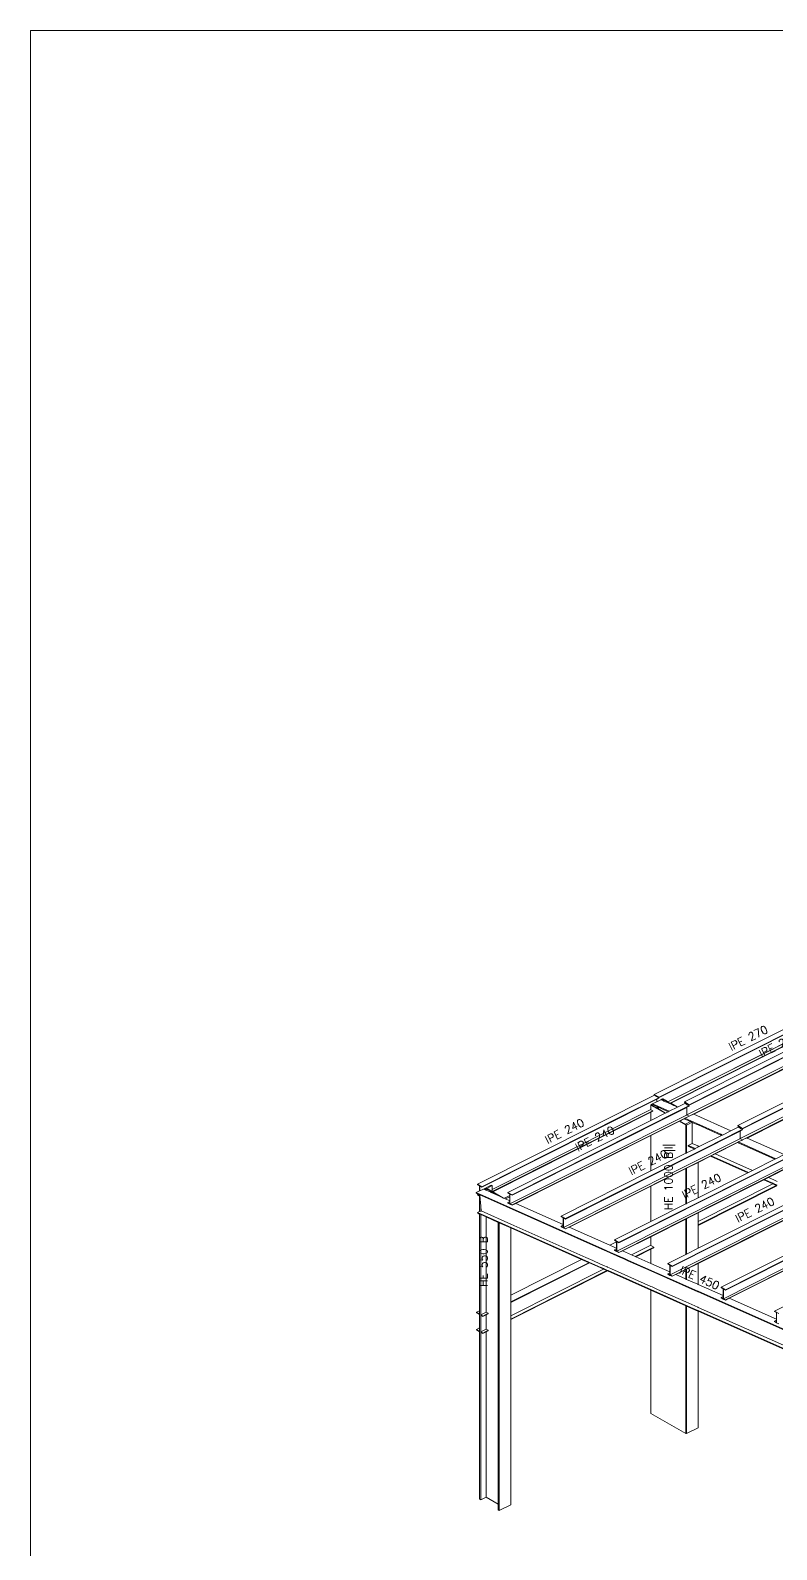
# Model space of a CAD drawing. Header units: millimetres. Extents: x 2 to 172, y 1 to 110.
# Drawn here: x 1.91 to 16.21, y 16.8 to 45.91 of the extents above; entities that cross this region are included whole.
import ezdxf
from ezdxf.enums import TextEntityAlignment as Align

# ---------------------------------------------------------------- set-up
doc = ezdxf.new("R2010")
doc.units = ezdxf.units.MM
for name, color, linetype, lineweight in [('BARRAS_DE_ACERO', 7, 'Continuous', 9), ('FORMATO', 4, 'Continuous', 0), ('REFERENCIA_DE_LAS_BARRAS', 2, 'Continuous', 9)]:
    doc.layers.add(name, color=color, linetype=linetype, lineweight=lineweight)
doc.styles.add('CYPETXT', font='romans__.ttf', dxfattribs={"height": 0.2})

msp = doc.modelspace()

# ---------------------------------------------------------------- linework, layer by layer
at = {"layer": 'BARRAS_DE_ACERO'}
for p, q in [((21.151, 29.189), (13.861, 25.521)), ((17.555, 27.281), (13.954, 25.469)), ((13.954, 25.46), (17.445, 27.217)), ((17.494, 27.078), (14.125, 25.382)), ((17.594, 27.081), (14.169, 25.357)), ((14.177, 25.353), (17.494, 27.022)), ((17.595, 26.857), (14.533, 25.316)), ((15.046, 25.583), (17.558, 26.847)), ((17.525, 26.658), (14.489, 25.131)), ((14.533, 25.106), (17.494, 26.595)), ((17.494, 26.587), (14.62, 25.14)), ((17.494, 25.946), (15.462, 24.923)), ((15.511, 24.676), (17.558, 25.707)), ((17.595, 25.889), (15.555, 24.862)), ((17.494, 25.619), (15.641, 24.686)), ((15.88, 25.035), (17.558, 25.879)), ((10.559, 23.745), (13.91, 25.431)), ((13.91, 25.439), (13.241, 25.103)), ((13.805, 25.322), (13.8, 25.325)), ((13.823, 25.312), (13.852, 25.327)), ((13.83, 25.34), (13.905, 25.378)), ((13.886, 25.315), (13.83, 25.34)), ((13.83, 25.34), (13.83, 25.34)), ((13.861, 25.521), (13.861, 25.513)), ((13.954, 25.469), (13.861, 25.521)), ((13.905, 25.488), (13.861, 25.513)), ((13.905, 25.484), (13.905, 25.488)), ((13.909, 25.481), (13.905, 25.484)), ((13.905, 25.378), (13.91, 25.38)), ((13.91, 25.485), (13.954, 25.46)), ((13.91, 25.481), (13.949, 25.459)), ((13.949, 25.459), (13.91, 25.439)), ((13.91, 25.439), (13.91, 25.439)), ((13.91, 25.38), (13.91, 25.431)), ((13.91, 25.38), (13.91, 25.431)), ((13.99, 25.42), (13.91, 25.38)), ((13.91, 25.38), (13.91, 25.38)), ((13.949, 25.451), (13.949, 25.459)), ((13.954, 25.469), (13.954, 25.46)), ((13.99, 25.42), (13.99, 25.42)), ((14.031, 25.436), (14.076, 25.41)), ((14.042, 25.422), (14.069, 25.406)), ((14.047, 25.395), (14.042, 25.398)), ((14.096, 25.373), (14.047, 25.395)), ((14.082, 25.399), (14.069, 25.406)), ((14.125, 25.382), (14.076, 25.41)), ((14.082, 25.399), (14.113, 25.381)), ((14.096, 25.373), (14.101, 25.371)), ((14.125, 25.382), (14.125, 25.382)), ((14.177, 25.353), (14.169, 25.357)), ((14.299, 25.283), (14.177, 25.353)), ((14.307, 25.279), (14.446, 25.349)), ((14.533, 25.325), (14.441, 25.378)), ((14.485, 25.344), (14.441, 25.369)), ((14.485, 25.327), (14.485, 25.344)), ((14.489, 25.341), (14.533, 25.316)), ((14.489, 25.341), (14.489, 25.325)), ((15.046, 25.583), (14.533, 25.325)), ((14.533, 25.316), (14.533, 25.325)), ((13.241, 25.103), (10.559, 23.753)), ((10.768, 23.656), (13.798, 25.18)), ((14.485, 25.273), (11.138, 23.589)), ((11.138, 23.403), (14.528, 25.108)), ((13.532, 24.802), (14.489, 25.283)), ((13.798, 25.231), (13.798, 25.318)), ((13.798, 25.318), (14.073, 25.162)), ((13.798, 25.231), (13.798, 25.225)), ((13.832, 25.198), (13.798, 25.18)), ((13.798, 25.18), (13.798, 25.023)), ((13.798, 25.023), (14.073, 25.162)), ((13.805, 25.322), (13.8, 25.32)), ((13.823, 25.312), (13.91, 25.263)), ((13.832, 25.198), (13.832, 25.206)), ((13.925, 25.281), (13.869, 25.306)), ((13.905, 25.306), (13.886, 25.315)), ((13.905, 25.306), (13.941, 25.29)), ((13.921, 25.268), (13.925, 25.271)), ((13.983, 25.255), (13.925, 25.281)), ((13.925, 25.271), (13.925, 25.281)), ((13.942, 25.261), (13.925, 25.271)), ((13.934, 25.249), (13.942, 25.253)), ((14.08, 25.165), (13.934, 25.249)), ((13.989, 25.269), (13.941, 25.29)), ((13.942, 25.253), (13.942, 25.261)), ((14.13, 25.19), (13.983, 25.255)), ((14.147, 25.199), (13.989, 25.269)), ((14.073, 25.162), (14.08, 25.165)), ((14.08, 25.165), (14.13, 25.19)), ((14.13, 25.19), (14.147, 25.199)), ((14.299, 25.283), (14.236, 25.311)), ((14.299, 25.283), (14.307, 25.279)), ((14.436, 25.054), (14.448, 25.06)), ((14.448, 25.065), (14.528, 25.105)), ((14.489, 25.275), (14.489, 25.275)), ((14.489, 25.131), (14.533, 25.106)), ((14.489, 25.13), (14.528, 25.108)), ((14.528, 25.303), (14.528, 25.294)), ((14.528, 25.108), (14.528, 25.105)), ((14.528, 25.105), (14.533, 25.103)), ((14.533, 25.103), (14.613, 25.143)), ((14.533, 25.103), (14.533, 25.106)), ((14.613, 25.143), (14.62, 25.14)), ((15.328, 24.825), (14.62, 25.14)), ((15.555, 24.871), (15.88, 25.035)), ((11.056, 23.644), (13.798, 25.023)), ((12.16, 23.134), (15.506, 24.818)), ((14.344, 25.007), (13.798, 24.732)), ((14.469, 24.936), (14.344, 25.007)), ((14.558, 25), (14.458, 24.95)), ((14.469, 24.936), (14.469, 24.393)), ((14.476, 24.939), (14.476, 24.396)), ((14.586, 24.987), (14.483, 24.935)), ((14.483, 24.935), (14.483, 24.4)), ((14.586, 24.987), (14.558, 25)), ((14.588, 24.937), (14.588, 24.986)), ((14.588, 24.581), (14.588, 24.937)), ((14.702, 24.936), (15.151, 24.736)), ((15.511, 24.829), (14.842, 24.492)), ((15.136, 24.759), (15.168, 24.744)), ((15.168, 24.744), (15.151, 24.736)), ((15.168, 24.744), (15.328, 24.825)), ((15.467, 24.895), (15.328, 24.825)), ((15.555, 24.871), (15.462, 24.923)), ((15.511, 24.87), (15.506, 24.873)), ((15.511, 24.82), (15.506, 24.818)), ((15.511, 24.887), (15.511, 24.87)), ((15.555, 24.862), (15.511, 24.887)), ((15.511, 24.87), (15.55, 24.848)), ((15.511, 24.829), (15.55, 24.848)), ((15.511, 24.82), (15.55, 24.84)), ((15.511, 24.82), (15.511, 24.676)), ((15.511, 24.82), (15.511, 24.82)), ((15.511, 24.676), (15.511, 24.82)), ((15.55, 24.84), (15.55, 24.848)), ((15.555, 24.862), (15.555, 24.871)), ((13.798, 24.732), (11.213, 23.432)), ((12.121, 22.971), (15.503, 24.672)), ((15.55, 24.654), (12.16, 22.948)), ((12.16, 23.143), (14.842, 24.492)), ((13.798, 24.055), (13.798, 24.732)), ((14.631, 24.474), (14.483, 24.4)), ((14.512, 24.543), (14.561, 24.568)), ((14.512, 24.527), (14.631, 24.474)), ((14.525, 24.537), (14.517, 24.541)), ((14.525, 24.537), (14.561, 24.522)), ((14.561, 24.568), (14.588, 24.581)), ((14.561, 24.522), (14.648, 24.483)), ((14.695, 24.534), (14.588, 24.581)), ((14.648, 24.483), (14.631, 24.474)), ((14.724, 24.521), (14.648, 24.483)), ((14.702, 24.531), (14.695, 24.534)), ((14.702, 24.531), (14.724, 24.521)), ((15.151, 24.736), (14.724, 24.521)), ((15.458, 24.599), (15.031, 24.384)), ((15.458, 24.599), (15.469, 24.605)), ((15.458, 24.599), (16.173, 24.282)), ((15.469, 24.605), (15.469, 24.61)), ((15.503, 24.672), (15.511, 24.676)), ((15.555, 24.651), (15.511, 24.676)), ((15.55, 24.654), (15.511, 24.676)), ((15.555, 24.649), (15.55, 24.651)), ((15.635, 24.689), (15.555, 24.649)), ((15.555, 24.651), (15.555, 24.649)), ((15.641, 24.686), (15.635, 24.689)), ((16.35, 24.371), (15.641, 24.686)), ((16.407, 24.159), (13.143, 22.516)), ((14.476, 24.396), (14.469, 24.393)), ((14.476, 24.396), (14.483, 24.4)), ((14.701, 24.219), (14.702, 24.219)), ((14.702, 23.453), (16.528, 24.372)), ((14.702, 24.219), (14.938, 24.338)), ((14.702, 24.219), (14.702, 23.542)), ((14.955, 24.346), (14.938, 24.338)), ((14.938, 24.338), (15.652, 24.02)), ((15.031, 24.384), (14.955, 24.346)), ((14.955, 24.346), (15.669, 24.028)), ((15.031, 24.384), (15.745, 24.067)), ((16.35, 24.371), (16.19, 24.29)), ((13.181, 22.68), (15.771, 23.983)), ((13.798, 23.764), (14.469, 24.102)), ((17.549, 23.91), (14.203, 22.226)), ((14.469, 23.424), (14.469, 24.102)), ((14.476, 24.105), (14.483, 24.109)), ((14.483, 23.431), (14.483, 24.109)), ((15.652, 24.02), (14.702, 23.542)), ((15.669, 24.028), (15.652, 24.02)), ((15.959, 23.883), (16.132, 23.807)), ((16.057, 23.856), (15.976, 23.892)), ((16.479, 24.145), (16.052, 23.93)), ((16.152, 23.886), (16.218, 23.856)), ((10.449, 23.641), (10.45, 23.628)), ((10.477, 23.8), (10.477, 23.792)), ((10.477, 23.8), (10.559, 23.753)), ((10.477, 23.792), (10.516, 23.77)), ((10.477, 23.606), (10.487, 23.611)), ((10.477, 23.606), (10.477, 23.598)), ((10.516, 23.584), (10.477, 23.606)), ((10.518, 23.574), (10.477, 23.598)), ((10.521, 23.608), (10.5, 23.618)), ((10.516, 23.77), (10.516, 23.674)), ((10.516, 23.598), (10.521, 23.596)), ((10.52, 23.767), (10.559, 23.745)), ((10.589, 23.709), (10.52, 23.675)), ((10.521, 23.608), (12.873, 22.562)), ((10.521, 23.586), (10.522, 23.582)), ((10.538, 23.379), (10.522, 23.582)), ((10.553, 23.582), (10.531, 23.591)), ((10.553, 23.582), (12.86, 22.556)), ((10.559, 23.745), (10.559, 23.753)), ((10.59, 23.709), (10.589, 23.709)), ((10.639, 23.687), (10.61, 23.7)), ((10.639, 23.687), (10.642, 23.686)), ((10.642, 23.686), (10.642, 23.689)), ((10.653, 23.722), (10.756, 23.774)), ((10.653, 23.722), (10.678, 23.707)), ((10.667, 23.702), (10.749, 23.655)), ((10.678, 23.707), (10.712, 23.688)), ((10.712, 23.688), (10.739, 23.672)), ((10.739, 23.784), (10.756, 23.774)), ((10.76, 23.66), (10.739, 23.672)), ((10.757, 23.65), (10.749, 23.655)), ((10.756, 23.7), (10.756, 23.774)), ((10.883, 23.579), (10.757, 23.65)), ((10.768, 23.656), (10.76, 23.66)), ((10.76, 23.66), (10.76, 23.66)), ((10.76, 23.66), (10.76, 23.66)), ((10.976, 23.537), (10.768, 23.656)), ((11.056, 23.644), (11.056, 23.636)), ((11.095, 23.613), (11.056, 23.636)), ((11.095, 23.581), (11.093, 23.582)), ((11.095, 23.613), (11.095, 23.581)), ((11.095, 23.581), (11.095, 23.562)), ((11.099, 23.611), (11.138, 23.589)), ((11.138, 23.589), (11.138, 23.597)), ((14.164, 22.062), (17.546, 23.764)), ((17.287, 23.786), (14.203, 22.234)), ((17.511, 23.704), (14.203, 22.04)), ((16.132, 23.807), (14.702, 23.087)), ((16.057, 23.856), (16.132, 23.823)), ((16.132, 23.823), (16.142, 23.818)), ((16.132, 23.807), (16.132, 23.807)), ((16.132, 23.807), (16.198, 23.777)), ((16.149, 23.815), (16.215, 23.786)), ((10.518, 23.277), (10.518, 23.574)), ((10.518, 23.277), (10.538, 23.287)), ((11.113, 23.038), (10.545, 23.291)), ((11.095, 23.562), (11.014, 23.521)), ((11.095, 23.427), (11.056, 23.449)), ((11.056, 23.441), (11.056, 23.449)), ((11.097, 23.418), (11.056, 23.441)), ((11.095, 23.562), (11.095, 23.484)), ((11.095, 23.469), (11.095, 23.427)), ((11.138, 23.399), (11.097, 23.418)), ((11.138, 23.399), (11.208, 23.434)), ((11.213, 23.432), (11.208, 23.434)), ((11.213, 23.432), (12.117, 23.03)), ((14.702, 23.453), (13.189, 22.692)), ((14.483, 23.431), (14.701, 23.541)), ((14.702, 23.542), (14.701, 23.541)), ((14.702, 22.282), (16.981, 23.429)), ((18.614, 23.291), (15.224, 21.585)), ((10.479, 23.258), (10.518, 23.277)), ((10.48, 23.245), (10.479, 23.258)), ((10.479, 23.258), (12.483, 22.366)), ((10.518, 23.228), (10.48, 23.245)), ((10.518, 23.228), (10.518, 21.378)), ((10.518, 23.228), (10.538, 23.219)), ((10.642, 23.173), (10.538, 23.219)), ((10.538, 21.3), (10.538, 23.219)), ((10.642, 23.173), (10.875, 23.069)), ((10.642, 23.173), (10.642, 21.44)), ((11.113, 23.038), (11.113, 23.038)), ((12.549, 22.399), (11.113, 23.038)), ((12.078, 23.19), (12.16, 23.143)), ((12.078, 23.19), (12.078, 23.181)), ((12.117, 23.159), (12.078, 23.181)), ((12.078, 22.995), (12.078, 22.987)), ((12.117, 23.159), (12.117, 23.03)), ((12.121, 23.157), (12.121, 22.971)), ((12.121, 23.157), (12.16, 23.134)), ((12.16, 23.143), (12.16, 23.134)), ((13.798, 23.087), (13.099, 22.735)), ((14.469, 23.133), (14.469, 23.039)), ((14.469, 23.039), (14.469, 22.976)), ((14.476, 22.973), (14.476, 23.043)), ((14.483, 23.141), (14.486, 23.142)), ((14.483, 23.046), (14.483, 22.977)), ((14.701, 23.251), (14.486, 23.142)), ((14.702, 23.251), (14.701, 23.251)), ((14.701, 23.087), (14.701, 23.087)), ((14.701, 23.024), (14.701, 23.087)), ((14.701, 23.013), (14.701, 23.024)), ((14.701, 22.573), (14.701, 23.013)), ((14.702, 23.156), (14.702, 23.251)), ((14.702, 23.156), (14.702, 23.094)), ((14.702, 23.087), (14.702, 23.094)), ((14.702, 23.087), (14.702, 23.087)), ((14.702, 23.024), (14.702, 23.024)), ((15.142, 21.827), (17.494, 23.01)), ((11.113, 22.963), (12.47, 22.36)), ((12.078, 22.987), (12.119, 22.963)), ((12.121, 22.971), (12.16, 22.948)), ((12.16, 22.948), (12.16, 22.945)), ((12.235, 22.978), (13.011, 22.632)), ((13.099, 22.735), (13.099, 22.727)), ((13.154, 22.704), (13.099, 22.735)), ((13.099, 22.727), (13.138, 22.705)), ((13.138, 22.696), (13.138, 22.705)), ((13.798, 22.796), (13.798, 22.632)), ((14.469, 22.97), (14.469, 22.907)), ((14.476, 22.973), (14.476, 22.46)), ((14.476, 22.973), (14.476, 22.973)), ((15.186, 21.608), (17.503, 22.774)), ((17.558, 22.946), (15.224, 21.771)), ((15.224, 21.78), (17.503, 22.926)), ((12.86, 22.556), (12.945, 22.518)), ((12.873, 22.562), (13.024, 22.495)), ((12.945, 22.518), (13.213, 22.399)), ((13.138, 22.696), (13.011, 22.632)), ((13.097, 22.594), (13.011, 22.632)), ((13.097, 22.594), (13.121, 22.583)), ((13.099, 22.541), (13.132, 22.557)), ((13.099, 22.541), (13.099, 22.533)), ((13.107, 22.537), (13.099, 22.541)), ((13.099, 22.533), (13.14, 22.509)), ((13.099, 22.533), (13.099, 22.533)), ((13.107, 22.537), (13.138, 22.519)), ((13.138, 22.576), (13.121, 22.583)), ((13.138, 22.56), (13.132, 22.557)), ((13.138, 22.696), (13.138, 22.615)), ((13.138, 22.615), (13.138, 22.576)), ((13.138, 22.564), (13.138, 22.576)), ((13.138, 22.564), (13.138, 22.56)), ((13.138, 22.56), (13.138, 22.552)), ((13.138, 22.519), (13.138, 22.552)), ((13.143, 22.698), (13.143, 22.702)), ((13.143, 22.702), (13.146, 22.7)), ((13.143, 22.611), (13.143, 22.698)), ((13.143, 22.611), (13.143, 22.566)), ((13.143, 22.516), (13.143, 22.566)), ((13.181, 22.494), (13.143, 22.516)), ((13.181, 22.68), (13.146, 22.7)), ((13.181, 22.688), (13.181, 22.68)), ((13.251, 22.526), (13.181, 22.491)), ((13.251, 22.526), (13.256, 22.523)), ((13.798, 22.632), (13.429, 22.447)), ((13.429, 22.447), (13.429, 22.447)), ((13.507, 22.412), (13.495, 22.417)), ((13.507, 22.412), (13.798, 22.558)), ((13.798, 22.632), (13.798, 22.632)), ((13.798, 22.558), (13.798, 22.282)), ((14.469, 22.456), (14.476, 22.46)), ((14.483, 22.463), (14.476, 22.46)), ((14.701, 22.573), (14.702, 22.573)), ((12.47, 22.36), (11.113, 21.677)), ((12.887, 22.174), (11.113, 21.281)), ((12.966, 22.139), (11.113, 21.207)), ((12.555, 22.322), (12.47, 22.36)), ((12.795, 22.227), (12.483, 22.366)), ((12.688, 22.337), (12.549, 22.399)), ((12.61, 22.298), (12.555, 22.322)), ((12.622, 22.292), (12.881, 22.177)), ((12.827, 22.213), (12.795, 22.227)), ((12.893, 22.246), (12.822, 22.278)), ((12.827, 22.213), (12.894, 22.184)), ((12.887, 22.174), (12.954, 22.145)), ((12.96, 22.217), (12.893, 22.246)), ((12.894, 22.184), (12.895, 22.183)), ((12.9, 22.181), (12.895, 22.183)), ((12.9, 22.181), (12.9, 22.181)), ((12.9, 22.181), (12.967, 22.151)), ((12.966, 22.139), (12.954, 22.145)), ((12.966, 22.214), (13.033, 22.184)), ((12.966, 22.139), (13.798, 21.769)), ((12.979, 22.146), (12.967, 22.151)), ((13.925, 21.725), (12.979, 22.146)), ((13.033, 22.184), (13.045, 22.179)), ((13.045, 22.179), (13.798, 21.844)), ((13.277, 22.37), (13.213, 22.399)), ((13.29, 22.377), (13.217, 22.409)), ((13.277, 22.37), (13.277, 22.37)), ((13.277, 22.37), (13.344, 22.341)), ((13.29, 22.377), (13.357, 22.347)), ((13.29, 22.377), (13.29, 22.377)), ((13.356, 22.335), (13.344, 22.341)), ((13.798, 22.139), (13.356, 22.335)), ((13.369, 22.342), (13.357, 22.347)), ((14.469, 21.853), (13.369, 22.342)), ((13.507, 22.412), (13.798, 22.282)), ((14.16, 22.121), (13.798, 22.282)), ((13.798, 22.139), (13.798, 22.139)), ((13.798, 22.139), (14.695, 21.74)), ((14.121, 22.281), (14.203, 22.234)), ((14.16, 22.25), (14.121, 22.273)), ((14.16, 22.25), (14.16, 22.121)), ((14.164, 22.248), (14.164, 22.062)), ((14.203, 22.226), (14.164, 22.248)), ((14.203, 22.234), (14.203, 22.226)), ((14.278, 22.069), (14.469, 22.165)), ((14.469, 21.984), (14.469, 22.165)), ((14.483, 22.172), (14.476, 22.169)), ((14.483, 22.172), (14.701, 22.282)), ((14.701, 21.881), (14.701, 22.282)), ((13.798, 21.844), (13.798, 21.844)), ((13.823, 21.833), (13.798, 21.844)), ((13.925, 21.787), (13.823, 21.833)), ((14.121, 22.087), (14.121, 22.078)), ((14.16, 22.064), (14.121, 22.087)), ((14.121, 22.078), (14.162, 22.055)), ((14.16, 22.064), (14.16, 22.106)), ((14.162, 22.055), (14.203, 22.037)), ((14.164, 22.062), (14.203, 22.04)), ((14.272, 22.071), (14.203, 22.037)), ((14.203, 22.04), (14.203, 22.037)), ((14.278, 22.069), (14.272, 22.071)), ((14.458, 21.989), (14.278, 22.069)), ((14.469, 21.853), (14.695, 21.752)), ((14.695, 21.884), (14.701, 21.881)), ((14.701, 21.881), (14.702, 21.88)), ((14.702, 21.88), (15.181, 21.667)), ((16.164, 21.372), (17.494, 22.042)), ((11.113, 21.677), (11.113, 21.596)), ((11.113, 21.596), (11.113, 21.545)), ((13.798, 21.769), (13.798, 19.408)), ((13.798, 21.769), (14.469, 21.471)), ((14.469, 21.546), (13.925, 21.787)), ((13.925, 21.725), (14.024, 21.681)), ((14.561, 21.442), (14.024, 21.681)), ((14.469, 21.546), (14.695, 21.445)), ((14.701, 21.749), (14.695, 21.752)), ((14.702, 21.737), (14.695, 21.74)), ((14.701, 21.749), (14.702, 21.749)), ((17.157, 20.657), (14.702, 21.749)), ((17.157, 20.645), (14.702, 21.737)), ((15.142, 21.827), (15.142, 21.818)), ((15.224, 21.78), (15.142, 21.827)), ((15.142, 21.818), (15.181, 21.796)), ((15.142, 21.632), (15.142, 21.624)), ((15.142, 21.624), (15.183, 21.601)), ((15.181, 21.667), (15.181, 21.796)), ((15.181, 21.652), (15.181, 21.61)), ((15.224, 21.582), (15.183, 21.601)), ((15.186, 21.794), (15.186, 21.608)), ((15.224, 21.771), (15.186, 21.794)), ((15.224, 21.585), (15.186, 21.608)), ((15.224, 21.771), (15.224, 21.78)), ((15.294, 21.617), (15.224, 21.582)), ((15.224, 21.582), (15.224, 21.585)), ((16.203, 21.213), (15.299, 21.615)), ((10.456, 21.347), (10.518, 21.378)), ((10.456, 21.347), (10.518, 21.311)), ((10.456, 21.335), (10.456, 21.347)), ((10.515, 21.302), (10.456, 21.335)), ((10.515, 21.05), (10.515, 21.302)), ((10.518, 21.378), (10.518, 21.311)), ((10.579, 21.276), (10.538, 21.3)), ((10.538, 21.289), (10.579, 21.265)), ((10.538, 21.289), (10.538, 20.992)), ((10.579, 21.265), (10.642, 21.296)), ((10.579, 21.265), (10.579, 21.276)), ((10.642, 21.44), (10.642, 21.359)), ((10.642, 21.296), (10.683, 21.317)), ((10.642, 21.296), (10.642, 21.044)), ((10.683, 21.317), (10.683, 21.328)), ((11.113, 21.533), (11.113, 21.281)), ((11.113, 21.281), (11.113, 21.281)), ((14.469, 19.025), (14.469, 21.471)), ((14.695, 21.37), (14.483, 21.465)), ((14.695, 21.383), (14.561, 21.442)), ((14.695, 21.445), (14.702, 21.442)), ((14.695, 21.383), (14.702, 21.379)), ((14.702, 21.367), (14.701, 21.367)), ((17.185, 20.338), (14.702, 21.442)), ((17.126, 20.301), (14.702, 21.379)), ((17.157, 20.275), (14.702, 21.367)), ((14.702, 19.143), (14.702, 21.367)), ((16.246, 21.325), (16.164, 21.372)), ((16.164, 21.364), (16.164, 21.372)), ((16.164, 21.364), (16.203, 21.342)), ((10.456, 21.009), (10.456, 21.02)), ((10.456, 21.009), (10.518, 20.974)), ((10.518, 17.765), (10.518, 20.974)), ((10.538, 20.974), (10.642, 21.026)), ((10.538, 20.974), (10.538, 20.992)), ((10.579, 20.95), (10.538, 20.974)), ((10.538, 20.962), (10.579, 20.938)), ((10.538, 17.754), (10.538, 20.962)), ((10.642, 20.97), (10.579, 20.938)), ((10.642, 21.026), (10.642, 21.044)), ((10.683, 20.991), (10.642, 20.97)), ((10.642, 17.806), (10.642, 20.97)), ((10.683, 21.002), (10.683, 20.991)), ((11.113, 21.207), (11.113, 17.66)), ((16.164, 21.178), (16.203, 21.198)), ((16.164, 21.17), (16.164, 21.178)), ((16.164, 21.178), (16.203, 21.156)), ((16.205, 21.146), (16.164, 21.17)), ((16.205, 21.146), (16.246, 21.128)), ((10.579, 20.938), (10.579, 20.95)), ((13.798, 19.408), (14.469, 19.025)), ((14.483, 19.025), (14.701, 19.135)), ((14.701, 19.143), (14.701, 19.135)), ((14.701, 19.143), (14.702, 19.143)), ((10.538, 17.754), (10.518, 17.765)), ((10.642, 17.806), (10.538, 17.754)), ((10.875, 17.673), (10.642, 17.806)), ((10.894, 17.55), (10.875, 17.562)), ((11.113, 17.66), (10.894, 17.55))]:
    msp.add_line(p, q, dxfattribs=at)
for points in [[(17.496, 27.079), (17.494, 27.078), (14.125, 25.382), (14.169, 25.357)], [(14.441, 25.369), (14.441, 25.378), (17.494, 26.914)], [(15.555, 24.651), (17.558, 25.66), (17.595, 25.678)], [(10.477, 23.8), (13.867, 25.506), (13.905, 25.484)], [(13.798, 25.318), (13.8, 25.32), (13.8, 25.325)], [(13.852, 25.327), (13.83, 25.34), (13.8, 25.325)], [(13.852, 25.327), (13.852, 25.314), (13.869, 25.306)], [(13.91, 25.485), (13.91, 25.481), (13.909, 25.481)], [(13.949, 25.451), (13.91, 25.431), (13.91, 25.431)], [(14.019, 25.435), (13.99, 25.42), (14.016, 25.409), (14.042, 25.422)], [(14.016, 25.409), (14.024, 25.405), (14.042, 25.398), (14.042, 25.422)], [(14.019, 25.435), (14.024, 25.432), (14.031, 25.436)], [(14.101, 25.371), (14.236, 25.311), (14.113, 25.381)], [(14.446, 25.349), (14.485, 25.327), (14.489, 25.325)], [(14.489, 25.283), (14.528, 25.303), (14.489, 25.325)], [(13.798, 25.231), (10.756, 23.7), (10.756, 23.681), (10.739, 23.672)], [(10.76, 23.66), (13.832, 25.206), (13.798, 25.225)], [(11.099, 23.611), (11.099, 23.425), (14.481, 25.127), (14.489, 25.13)], [(13.921, 25.268), (13.921, 25.268), (13.913, 25.264), (13.91, 25.263), (13.926, 25.253)], [(13.942, 25.261), (13.926, 25.253), (13.934, 25.249)], [(14.307, 25.279), (14.147, 25.199), (14.147, 25.199)], [(14.558, 25), (14.436, 25.054), (14.351, 25.011)], [(15.136, 24.759), (14.448, 25.065), (14.448, 25.06)], [(14.485, 25.273), (14.489, 25.275), (14.489, 25.13)], [(14.528, 25.294), (14.489, 25.275), (14.489, 25.131)], [(11.056, 23.644), (11.138, 23.597), (13.532, 24.802)], [(14.458, 24.95), (14.351, 25.011), (14.344, 25.007)], [(14.483, 24.935), (14.476, 24.939), (14.469, 24.936)], [(14.702, 24.936), (14.701, 24.936), (14.668, 24.951), (14.588, 24.986), (14.586, 24.987)], [(15.506, 24.89), (15.462, 24.915), (15.462, 24.923)], [(15.467, 24.895), (15.506, 24.873), (15.506, 24.89)], [(14.517, 24.541), (14.512, 24.543), (14.512, 24.527)], [(15.545, 24.648), (15.469, 24.61), (16.19, 24.29)], [(15.545, 24.648), (15.55, 24.651), (15.55, 24.654)], [(14.469, 24.393), (13.798, 24.055), (12.078, 23.19)], [(16.563, 24.196), (16.487, 24.157), (13.181, 22.494)], [(14.701, 23.541), (14.701, 24.219), (14.483, 24.109)], [(16.19, 24.29), (16.173, 24.282), (15.745, 24.067), (15.669, 24.028)], [(15.771, 23.983), (16.007, 24.102), (16.528, 24.364)], [(14.483, 23.431), (14.476, 23.428), (14.476, 24.105), (14.469, 24.102)], [(14.702, 23.251), (15.959, 23.883), (15.976, 23.892), (16.052, 23.93), (16.152, 23.886)], [(10.5, 23.618), (10.449, 23.641), (10.516, 23.674)], [(10.516, 23.584), (10.516, 23.598), (10.487, 23.611), (10.45, 23.628)], [(10.52, 23.767), (10.52, 23.675), (10.518, 23.675), (10.516, 23.674)], [(10.531, 23.591), (10.521, 23.596), (10.521, 23.586)], [(10.739, 23.784), (10.59, 23.709), (10.61, 23.7), (10.642, 23.716)], [(10.667, 23.702), (10.642, 23.716), (10.642, 23.689)], [(10.991, 23.531), (10.976, 23.537), (10.883, 23.579), (10.741, 23.642), (10.732, 23.646), (10.688, 23.666), (10.642, 23.686)], [(11.093, 23.582), (10.991, 23.531), (11.014, 23.521), (11.095, 23.484)], [(12.229, 22.98), (12.235, 22.978), (13.798, 23.764)], [(14.476, 23.428), (14.469, 23.424), (13.798, 23.087), (13.798, 23.764)], [(16.132, 23.807), (14.702, 23.087), (14.702, 23.024)], [(16.198, 23.777), (14.702, 23.024), (14.702, 23.013)], [(16.198, 23.777), (16.198, 23.777), (14.702, 23.024)], [(16.198, 23.777), (16.21, 23.772), (14.702, 23.013), (14.702, 22.573)], [(16.767, 23.612), (16.691, 23.574), (16.674, 23.566), (14.702, 22.573)], [(16.149, 23.815), (16.149, 23.815), (16.142, 23.818)], [(11.056, 23.449), (11.095, 23.469), (11.095, 23.484)], [(11.138, 23.399), (11.138, 23.403), (11.099, 23.425)], [(10.894, 17.55), (10.894, 23.06), (10.875, 23.069)], [(10.875, 23.069), (10.875, 17.673), (10.875, 17.562)], [(11.113, 21.677), (11.113, 22.963), (10.894, 23.06)], [(12.078, 22.995), (12.117, 23.015), (12.117, 23.03)], [(12.078, 22.995), (12.117, 22.973), (12.117, 23.015)], [(13.798, 22.796), (14.469, 23.133), (14.476, 23.137)], [(14.483, 23.046), (14.483, 23.141), (14.476, 23.137)], [(14.476, 23.043), (14.476, 23.137), (14.476, 23.137)], [(14.701, 23.251), (14.701, 23.156), (14.701, 23.156)], [(14.701, 23.156), (14.701, 23.093), (14.701, 23.087)], [(12.229, 22.98), (12.16, 22.945), (12.119, 22.963)], [(13.154, 22.704), (13.181, 22.688), (13.189, 22.692)], [(13.798, 22.796), (13.256, 22.523), (13.429, 22.447)], [(14.469, 22.97), (14.469, 22.97), (14.469, 22.976)], [(14.469, 22.456), (14.469, 22.895), (14.469, 22.907)], [(14.483, 22.977), (14.483, 22.463), (14.701, 22.573)], [(15.294, 21.617), (15.299, 21.615), (17.494, 22.719), (17.503, 22.724), (17.558, 22.751)], [(13.024, 22.495), (13.206, 22.414), (13.217, 22.409)], [(13.14, 22.509), (13.181, 22.491), (13.181, 22.494)], [(13.798, 22.558), (13.853, 22.585), (13.853, 22.597)], [(14.469, 22.456), (14.121, 22.281), (14.121, 22.273)], [(12.887, 22.174), (11.113, 21.281), (11.113, 21.218)], [(12.954, 22.145), (11.113, 21.218), (11.113, 21.207)], [(12.688, 22.337), (12.7, 22.332), (12.822, 22.278)], [(12.881, 22.177), (12.887, 22.174), (12.887, 22.174)], [(12.966, 22.214), (12.966, 22.214), (12.96, 22.217)], [(13.217, 22.409), (13.217, 22.409), (13.217, 22.409)], [(14.121, 22.087), (14.16, 22.106), (14.16, 22.121)], [(14.483, 21.978), (14.476, 21.981), (14.476, 22.169), (14.469, 22.165)], [(14.483, 22.172), (14.483, 21.978), (14.695, 21.884)], [(14.702, 21.88), (14.702, 22.282), (14.701, 22.282)], [(14.458, 21.989), (14.469, 21.984), (14.476, 21.981)], [(15.181, 21.61), (15.142, 21.632), (15.181, 21.652), (15.181, 21.667)], [(10.538, 21.3), (10.642, 21.352), (10.642, 21.359)], [(10.579, 21.276), (10.683, 21.328), (10.642, 21.352)], [(14.476, 19.029), (14.476, 21.468), (14.469, 21.471)], [(14.483, 19.025), (14.483, 21.465), (14.476, 21.468)], [(14.701, 19.143), (14.701, 21.367), (14.695, 21.37)], [(16.203, 21.342), (16.203, 21.213), (16.203, 21.198), (16.203, 21.156)], [(10.579, 20.95), (10.683, 21.002), (10.642, 21.026)], [(14.483, 19.025), (14.476, 19.029), (14.469, 19.025)]]:
    msp.add_lwpolyline(points, dxfattribs=at)
for points in [[(14.588, 24.581), (14.588, 24.581), (14.588, 24.581)], [(10.538, 23.379), (10.538, 23.287), (10.545, 23.291), (10.538, 23.379)], [(13.495, 22.417), (13.853, 22.597), (13.798, 22.628), (13.798, 22.632), (13.429, 22.447), (13.495, 22.417)], [(11.113, 21.533), (12.622, 22.292), (12.61, 22.298), (11.113, 21.545), (11.113, 21.533)], [(10.456, 21.02), (10.515, 20.987), (10.515, 21.05), (10.456, 21.02)]]:
    msp.add_lwpolyline(points, close=True, dxfattribs=at)
at = {"layer": 'FORMATO'}
msp.add_lwpolyline([(64.912, 45.907), (1.912, 45.907), (1.912, 1.357), (64.912, 1.357)], close=True, dxfattribs=at)

# ---------------------------------------------------------------- texts
at = {"layer": 'REFERENCIA_DE_LAS_BARRAS', "style": 'CYPETXT'}
for s, height, rotation, width, p, p2 in [('IPE 270', 0.1533, 26.7003, 0.844169, (15.337, 26.353), (16.056, 26.715)), ('IPE 270', 0.1533, 26.7003, 0.844169, (15.916, 26.223), (16.636, 26.585)), ('IPE 240', 0.1533, 26.7003, 0.844169, (11.82, 24.569), (12.539, 24.931)), ('IPE 240', 0.1533, 26.7003, 0.844169, (12.399, 24.425), (13.119, 24.786)), ('HE 1000 B|I|', 0.15333, 90, 0.807529, (14.212, 23.301), (14.212, 24.574)), ('IPE 240', 0.1533, 26.7003, 0.844169, (13.421, 23.97), (14.14, 24.332)), ('IPE 240', 0.1533, 26.7003, 0.844169, (14.442, 23.516), (15.162, 23.878)), ('IPE 240', 0.1533, 26.7003, 0.844169, (15.464, 23.062), (16.183, 23.424)), ('HE 550 B', 0.1533, 90, 0.776302, (10.668, 21.836), (10.668, 22.804)), ('IPE 450', 0.1533, 335.9992, 0.844169, (14.331, 22.103), (15.067, 21.775))]:
    msp.add_text(s, height=height, rotation=rotation, dxfattribs=dict(at, width=width)).set_placement(p, p2, align=Align.FIT)

doc.saveas('drawing.dxf')
